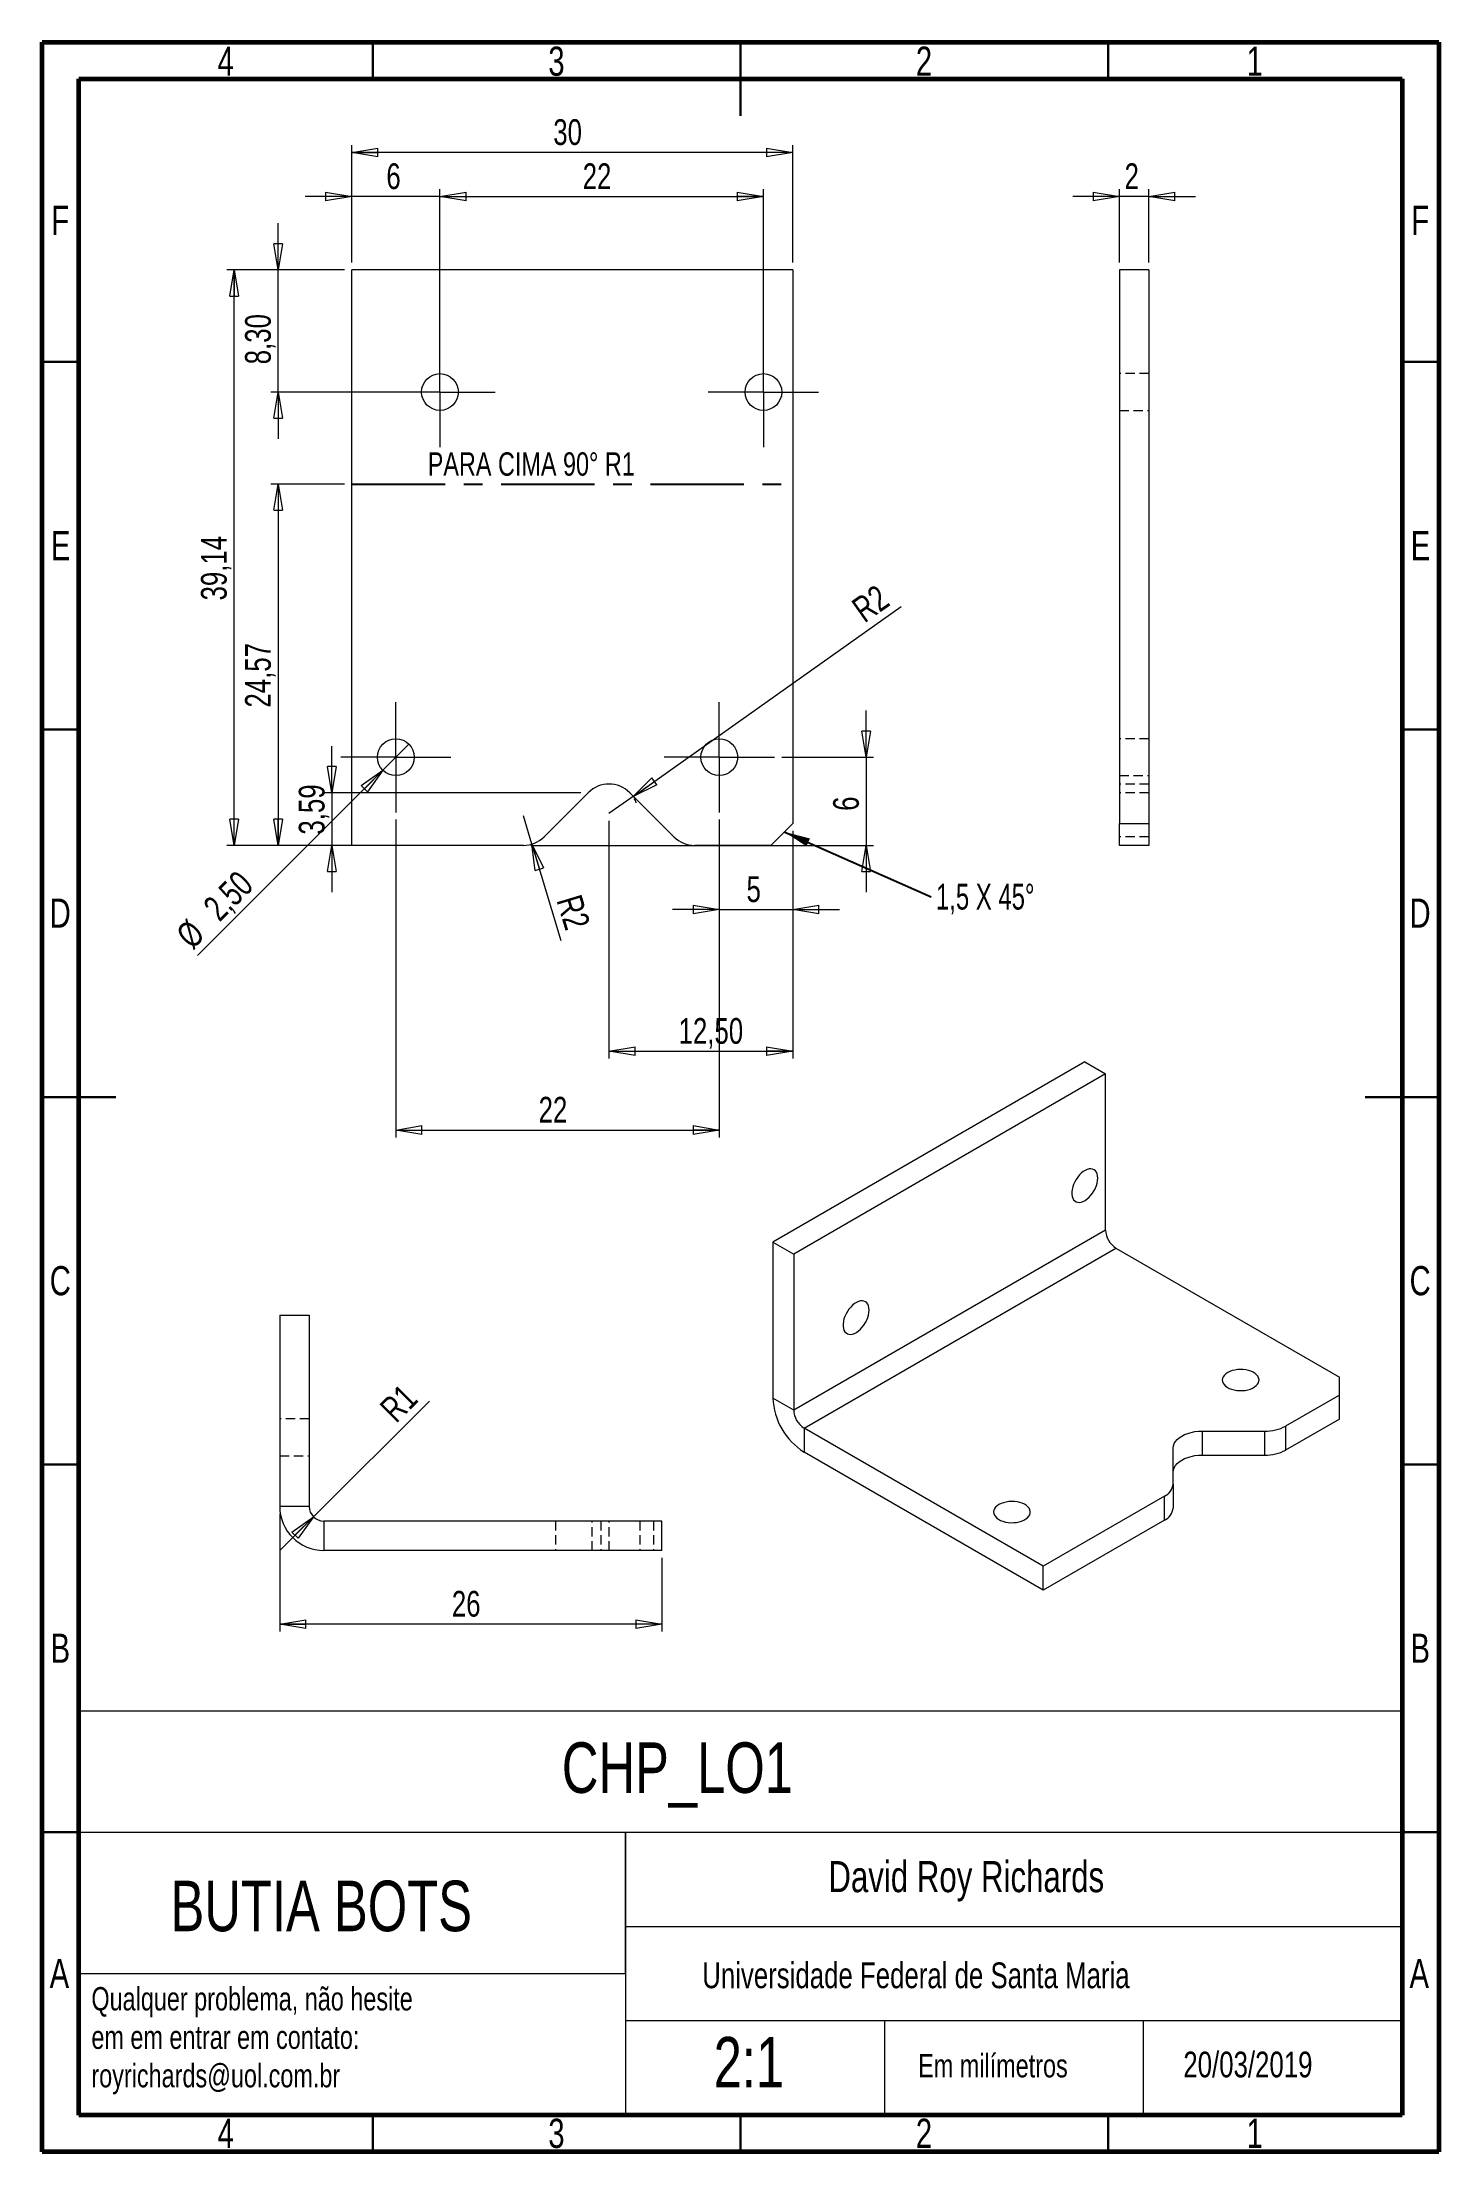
# Model space of a CAD drawing. Header units: millimetres. Extents: x 15 to 205, y 5 to 292.
import ezdxf

# ---------------------------------------------------------------- set-up
doc = ezdxf.new("R2010")
doc.units = ezdxf.units.MM
doc.linetypes.add('CENTERX2', pattern=[20.32, 12.7, -2.54, 2.54, -2.54])
doc.linetypes.add('HIDDEN', pattern=[1.905, 1.27, -0.635])
doc.styles.add('SLDTEXTSTYLE0', font='TXT', dxfattribs={"width": 0.75})
doc.styles.add('SLDTEXTSTYLE1', font='TXT', dxfattribs={"width": 0.694444})
doc.dimstyles.new('SLDDIMSTYLE0', dxfattribs={"dimtxt": 3.5, "dimasz": 3.556, "dimexe": 0, "dimexo": 0.0625, "dimgap": 0.875, "dimtad": 1, "dimlfac": 0.5, "dimrnd": 1e-09, "dimzin": 12, "dimdsep": 46, "dimtxsty": 'SLDTEXTSTYLE0', "dimblk1": 'CLOSED', "dimblk2": 'CLOSED', "dimsah": 1, "dimcen": 0.09, "dimadec": 0, "dimazin": 3, "dimtfac": 1, "dimtofl": 0, "dimtmove": 0, "dimatfit": 3, "dimldrblk": 'CLOSED', "dimfxl": 0, "dimfrac": 2, "dimtolj": 1, "dimtzin": 12, "dimarcsym": 0})
doc.dimstyles.new('SLDDIMSTYLE1', dxfattribs={"dimtxt": 3.5, "dimasz": 3.556, "dimexe": 0, "dimexo": 0.0625, "dimgap": 0.875, "dimtad": 1, "dimlfac": 0.5, "dimrnd": 1e-09, "dimzin": 12, "dimdsep": 46, "dimtxsty": 'SLDTEXTSTYLE0', "dimblk1": 'CLOSED', "dimblk2": 'CLOSED', "dimsah": 1, "dimcen": 0.09, "dimadec": 0, "dimazin": 3, "dimtfac": 1, "dimtmove": 0, "dimatfit": 0, "dimldrblk": 'CLOSED', "dimfxl": 0, "dimfrac": 2, "dimtolj": 1, "dimtzin": 12, "dimarcsym": 0})
doc.dimstyles.new('SLDDIMSTYLE2', dxfattribs={"dimtxt": 3.5, "dimasz": 3.556, "dimexe": 0, "dimexo": 0.0625, "dimgap": 0.875, "dimtad": 1, "dimlfac": 0.5, "dimrnd": 1e-09, "dimzin": 12, "dimdsep": 46, "dimtxsty": 'SLDTEXTSTYLE0', "dimblk1": 'NONE', "dimblk2": 'CLOSED', "dimsah": 1, "dimcen": 0, "dimadec": 0, "dimazin": 3, "dimtfac": 1, "dimtmove": 0, "dimatfit": 3, "dimldrblk": 'NONE', "dimfxl": 0, "dimfrac": 2, "dimtolj": 1, "dimtzin": 12, "dimarcsym": 0})
doc.dimstyles.new('SLDDIMSTYLE3', dxfattribs={"dimtxt": 3.5, "dimasz": 3.556, "dimexe": 0, "dimexo": 0.0625, "dimgap": 0.875, "dimtad": 1, "dimlfac": 0.5, "dimrnd": 1e-09, "dimzin": 12, "dimdsep": 46, "dimtxsty": 'SLDTEXTSTYLE0', "dimblk1": 'CLOSED', "dimblk2": 'CLOSED', "dimsah": 1, "dimcen": 0, "dimadec": 0, "dimazin": 3, "dimtfac": 1, "dimtofl": 0, "dimtmove": 0, "dimatfit": 3, "dimldrblk": 'CLOSED', "dimfxl": 0, "dimfrac": 2, "dimtolj": 1, "dimtzin": 12, "dimarcsym": 0})
doc.dimstyles.new('SLDDIMSTYLE4', dxfattribs={"dimtxt": 0.18, "dimasz": 3.556, "dimexe": 0, "dimexo": 0.0625, "dimgap": 0, "dimtad": 0, "dimtih": 1, "dimtoh": 1, "dimdec": 0, "dimrnd": 1e-09, "dimzin": 0, "dimdsep": 46, "dimtxsty": 'Standard', "dimsah": 1, "dimcen": 0.09, "dimadec": 0, "dimazin": 0, "dimtfac": 3.556, "dimtdec": 0, "dimtofl": 0, "dimtmove": 0, "dimatfit": 3, "dimfxl": 0, "dimfrac": 2, "dimtolj": 1, "dimtzin": 0, "dimarcsym": 0})
doc.dimstyles.new('SLDDIMSTYLE5', dxfattribs={"dimtxt": 3.5, "dimasz": 3.556, "dimexe": 0, "dimexo": 0.0625, "dimgap": 0.875, "dimtad": 1, "dimlfac": 0.5, "dimrnd": 1e-09, "dimzin": 12, "dimdsep": 46, "dimtxsty": 'SLDTEXTSTYLE0', "dimblk1": 'CLOSED', "dimblk2": 'CLOSED', "dimsah": 1, "dimcen": 0, "dimadec": 0, "dimazin": 3, "dimtfac": 1, "dimtofl": 0, "dimtmove": 1, "dimatfit": 3, "dimldrblk": 'CLOSED', "dimfxl": 0, "dimfrac": 2, "dimtolj": 1, "dimtzin": 12, "dimarcsym": 0})

# ---------------------------------------------------------------- blocks, each defined once
blk = doc.blocks.new('SW_NOTE_0')
at = {"color": 0, "linetype": 'Continuous', "lineweight": 0, "char_height": 3.175, "attachment_point": 1, "style": 'SLDTEXTSTYLE0'}
for s, insert in [('Qualquer problema, não hesite', (0, 4.09)), ('em em entrar em contato:', (0, -1.14)), ('royrichards@uol.com.br', (0, -6.37))]:
    blk.add_mtext(s, dxfattribs=dict(at, insert=insert))
blk = doc.blocks.new('_CLOSED')
at = {"color": 0, "linetype": 'ByBlock', "lineweight": -2}
for p, q in [((-1, 0.166667), (0, 0)), ((-1, 0.166667), (-1, -0.166667)), ((0, 0), (-1, -0.166667)), ((0, 0), (-1, 0))]:
    blk.add_line(p, q, dxfattribs=at)
blk = doc.blocks.new('_D')
at = {"color": 7, "linetype": 'Continuous', "lineweight": 0}
for p, q in [((57.11, 262.01), (57.11, 278.01)), ((117.11, 277.01), (57.11, 277.01)), ((117.11, 262.01), (117.11, 278.01))]:
    blk.add_line(p, q, dxfattribs=at)
at = {"color": 7, "linetype": 'Continuous', "lineweight": 0, "xscale": 3.556, "yscale": 3.556, "rotation": 180.0000000000004}
blk.add_blockref('_CLOSED', (57.11, 277.01, 3), dxfattribs=at)
at = {"color": 7, "linetype": 'Continuous', "lineweight": 0, "xscale": 3.556, "yscale": 3.556}
blk.add_blockref('_CLOSED', (117.11, 277.01, 3), dxfattribs=at)
at = {"color": 7, "linetype": 'Continuous', "lineweight": 0, "insert": (84.53, 281.52), "char_height": 3.5, "attachment_point": 1, "style": 'SLDTEXTSTYLE0'}
blk.add_mtext('30', dxfattribs=at)
blk = doc.blocks.new('_D_1')
at = {"color": 7, "linetype": 'Continuous', "lineweight": 0}
for p, q in [((57.11, 271.01), (50.76, 271.01)), ((57.11, 262.01), (57.11, 272.01)), ((69.11, 271.01), (57.11, 271.01)), ((69.11, 245.41), (69.11, 272.01)), ((69.11, 271.01), (75.46, 271.01))]:
    blk.add_line(p, q, dxfattribs=at)
at = {"color": 7, "linetype": 'Continuous', "lineweight": 0, "xscale": 3.556, "yscale": 3.556}
blk.add_blockref('_CLOSED', (57.11, 271.01, 3), dxfattribs=at)
at = {"color": 7, "linetype": 'Continuous', "lineweight": 0, "xscale": 3.556, "yscale": 3.556, "rotation": 180.0000000000004}
blk.add_blockref('_CLOSED', (69.11, 271.01, 3), dxfattribs=at)
at = {"color": 7, "linetype": 'Continuous', "lineweight": 0, "insert": (61.82, 275.52), "char_height": 3.5, "attachment_point": 1, "style": 'SLDTEXTSTYLE0'}
blk.add_mtext('6', dxfattribs=at)
blk = doc.blocks.new('_D_2')
at = {"color": 7, "linetype": 'Continuous', "lineweight": 0}
for p, q in [((69.11, 245.41), (69.11, 272.01)), ((69.11, 271.01), (113.11, 271.01)), ((113.11, 245.41), (113.11, 272.01))]:
    blk.add_line(p, q, dxfattribs=at)
at = {"color": 7, "linetype": 'Continuous', "lineweight": 0, "xscale": 3.556, "yscale": 3.556, "rotation": 180.0000000000004}
blk.add_blockref('_CLOSED', (69.11, 271.01, 3), dxfattribs=at)
at = {"color": 7, "linetype": 'Continuous', "lineweight": 0, "xscale": 3.556, "yscale": 3.556}
blk.add_blockref('_CLOSED', (113.11, 271.01, 3), dxfattribs=at)
at = {"color": 7, "linetype": 'Continuous', "lineweight": 0, "insert": (88.53, 275.52), "char_height": 3.5, "attachment_point": 1, "style": 'SLDTEXTSTYLE0'}
blk.add_mtext('22', dxfattribs=at)
blk = doc.blocks.new('_D_3')
at = {"color": 7, "linetype": 'Continuous', "lineweight": 0}
for p, q in [((47.11, 261.01), (47.11, 267.36)), ((56.11, 261.01), (46.11, 261.01)), ((47.11, 244.41), (47.11, 261.01)), ((68.11, 244.41), (46.11, 244.41)), ((47.11, 244.41), (47.11, 238.06))]:
    blk.add_line(p, q, dxfattribs=at)
at = {"color": 7, "linetype": 'Continuous', "lineweight": 0, "xscale": 3.556, "yscale": 3.556}
for p, rotation in [((47.11, 261.01, 3), 270.0000000000004), ((47.11, 244.41, 3), 90.0000000000004)]:
    blk.add_blockref('_CLOSED', p, dxfattribs=dict(at, rotation=rotation))
at = {"color": 7, "linetype": 'Continuous', "lineweight": 0, "insert": (42.6, 248.18), "char_height": 3.5, "attachment_point": 1, "rotation": 90, "style": 'SLDTEXTSTYLE0'}
blk.add_mtext('8,30', dxfattribs=at)
blk = doc.blocks.new('_D_4')
at = {"color": 7, "linetype": 'Continuous', "lineweight": 0}
for p, q in [((56.11, 261.01), (40.11, 261.01)), ((41.11, 182.73), (41.11, 261.01)), ((56.11, 182.73), (40.11, 182.73))]:
    blk.add_line(p, q, dxfattribs=at)
at = {"color": 7, "linetype": 'Continuous', "lineweight": 0, "xscale": 3.556, "yscale": 3.556}
for p, rotation in [((41.11, 261.01, 3), 90.0000000000004), ((41.11, 182.73, 3), 270.0000000000004)]:
    blk.add_blockref('_CLOSED', p, dxfattribs=dict(at, rotation=rotation))
at = {"color": 7, "linetype": 'Continuous', "lineweight": 0, "insert": (36.6, 216.05), "char_height": 3.5, "attachment_point": 1, "rotation": 90, "style": 'SLDTEXTSTYLE0'}
blk.add_mtext('39,14', dxfattribs=at)
blk = doc.blocks.new('_D_5')
at = {"color": 7, "linetype": 'Continuous', "lineweight": 0}
for p, q in [((56.11, 231.87), (46.11, 231.87)), ((47.11, 231.87), (47.11, 182.73)), ((56.11, 182.73), (46.11, 182.73))]:
    blk.add_line(p, q, dxfattribs=at)
at = {"color": 7, "linetype": 'Continuous', "lineweight": 0, "xscale": 3.556, "yscale": 3.556}
for p, rotation in [((47.11, 231.87, 3), 90.0000000000004), ((47.11, 182.73, 3), 270.0000000000004)]:
    blk.add_blockref('_CLOSED', p, dxfattribs=dict(at, rotation=rotation))
at = {"color": 7, "linetype": 'Continuous', "lineweight": 0, "insert": (42.6, 201.48), "char_height": 3.5, "attachment_point": 1, "rotation": 90, "style": 'SLDTEXTSTYLE0'}
blk.add_mtext('24,57', dxfattribs=at)
blk = doc.blocks.new('_D_6')
at = {"color": 7, "linetype": 'Continuous', "lineweight": 0}
for q in [(64.88, 196.49), (36.14, 167.75)]:
    blk.add_line((61.35, 192.96), q, dxfattribs=at)
at = {"color": 7, "linetype": 'Continuous', "lineweight": 0, "xscale": 3.556, "yscale": 3.556, "rotation": 45.00000000000046}
blk.add_blockref('_CLOSED', (61.35, 192.96, 3), dxfattribs=at)
at = {"color": 7, "linetype": 'Continuous', "lineweight": 0, "char_height": 3.5, "attachment_point": 1, "rotation": 45, "style": 'SLDTEXTSTYLE0'}
for s, insert in [('2,50', (36.65, 174.7)), ('%%c', (32.95, 170.93))]:
    blk.add_mtext(s, dxfattribs=dict(at, insert=insert))
blk = doc.blocks.new('_NONE')
blk = doc.blocks.new('_D_7')
at = {"color": 7, "linetype": 'Continuous', "lineweight": 0}
for p, q in [((63.11, 186.23), (63.11, 143.01)), ((107.11, 186.23), (107.11, 143.01)), ((63.11, 144.01), (107.11, 144.01))]:
    blk.add_line(p, q, dxfattribs=at)
at = {"color": 7, "linetype": 'Continuous', "lineweight": 0, "xscale": 3.556, "yscale": 3.556, "rotation": 180.0000000000004}
blk.add_blockref('_CLOSED', (63.11, 144.01, 3), dxfattribs=at)
at = {"color": 7, "linetype": 'Continuous', "lineweight": 0, "xscale": 3.556, "yscale": 3.556}
blk.add_blockref('_CLOSED', (107.11, 144.01, 3), dxfattribs=at)
at = {"color": 7, "linetype": 'Continuous', "lineweight": 0, "insert": (82.53, 148.52), "char_height": 3.5, "attachment_point": 1, "style": 'SLDTEXTSTYLE0'}
blk.add_mtext('22', dxfattribs=at)
blk = doc.blocks.new('_D_8')
at = {"color": 7, "linetype": 'Continuous', "lineweight": 0}
for p, q in [((127.11, 194.73), (127.11, 201.08)), ((115.61, 194.73), (128.11, 194.73)), ((127.11, 194.73), (127.11, 182.73)), ((81.46, 182.73), (128.11, 182.73)), ((127.11, 182.73), (127.11, 176.38))]:
    blk.add_line(p, q, dxfattribs=at)
at = {"color": 7, "linetype": 'Continuous', "lineweight": 0, "xscale": 3.556, "yscale": 3.556}
for p, rotation in [((127.11, 194.73, 3), 270.0000000000004), ((127.11, 182.73, 3), 90.0000000000004)]:
    blk.add_blockref('_CLOSED', p, dxfattribs=dict(at, rotation=rotation))
at = {"color": 7, "linetype": 'Continuous', "lineweight": 0, "insert": (122.6, 187.43), "char_height": 3.5, "attachment_point": 1, "rotation": 90, "style": 'SLDTEXTSTYLE0'}
blk.add_mtext('6', dxfattribs=at)
blk = doc.blocks.new('_D_9')
at = {"color": 7, "linetype": 'Continuous', "lineweight": 0}
for p, q in [((107.11, 186.23), (107.11, 173.01)), ((117.11, 184.73), (117.11, 173.01)), ((107.11, 174.01), (100.76, 174.01)), ((107.11, 174.01), (117.11, 174.01)), ((117.11, 174.01), (123.46, 174.01))]:
    blk.add_line(p, q, dxfattribs=at)
at = {"color": 7, "linetype": 'Continuous', "lineweight": 0, "xscale": 3.556, "yscale": 3.556}
blk.add_blockref('_CLOSED', (107.11, 174.01, 3), dxfattribs=at)
at = {"color": 7, "linetype": 'Continuous', "lineweight": 0, "xscale": 3.556, "yscale": 3.556, "rotation": 180.0000000000004}
blk.add_blockref('_CLOSED', (117.11, 174.01, 3), dxfattribs=at)
at = {"color": 7, "linetype": 'Continuous', "lineweight": 0, "insert": (110.82, 178.52), "char_height": 3.5, "attachment_point": 1, "style": 'SLDTEXTSTYLE0'}
blk.add_mtext('5', dxfattribs=at)
blk = doc.blocks.new('_D_10')
at = {"color": 7, "linetype": 'Continuous', "lineweight": 0}
for p, q in [((92.11, 186.07), (92.11, 153.73)), ((117.11, 184.73), (117.11, 153.73)), ((92.11, 154.73), (117.11, 154.73))]:
    blk.add_line(p, q, dxfattribs=at)
at = {"color": 7, "linetype": 'Continuous', "lineweight": 0, "xscale": 3.556, "yscale": 3.556, "rotation": 180.0000000000004}
blk.add_blockref('_CLOSED', (92.11, 154.73, 3), dxfattribs=at)
at = {"color": 7, "linetype": 'Continuous', "lineweight": 0, "xscale": 3.556, "yscale": 3.556}
blk.add_blockref('_CLOSED', (117.11, 154.73, 3), dxfattribs=at)
at = {"color": 7, "linetype": 'Continuous', "lineweight": 0, "insert": (101.58, 159.24), "char_height": 3.5, "attachment_point": 1, "style": 'SLDTEXTSTYLE0'}
blk.add_mtext('12,50', dxfattribs=at)
blk = doc.blocks.new('_D_11')
at = {"color": 7, "linetype": 'Continuous', "lineweight": 0}
for q in [(131.87, 215.21), (92.11, 187.07)]:
    blk.add_line((95.38, 189.38), q, dxfattribs=at)
blk.add_arc((92.11, 187.07), 4, 21.2608, 30.9638, dxfattribs=at)
at = {"color": 7, "linetype": 'Continuous', "lineweight": 0, "xscale": 3.556, "yscale": 3.556, "rotation": 215.2970474888257}
blk.add_blockref('_CLOSED', (95.38, 189.38, 3), dxfattribs=at)
at = {"color": 7, "linetype": 'Continuous', "lineweight": 0, "insert": (124.84, 215.76), "char_height": 3.5, "attachment_point": 1, "rotation": 35.297, "style": 'SLDTEXTSTYLE0'}
blk.add_mtext('R2', dxfattribs=at)
blk = doc.blocks.new('_D_12')
at = {"color": 7, "linetype": 'Continuous', "lineweight": 0}
for p, q in [((54.42, 189.9), (54.42, 196.25)), ((88.29, 189.9), (53.42, 189.9)), ((54.42, 189.9), (54.42, 182.73)), ((79.46, 182.73), (53.42, 182.73)), ((54.42, 182.73), (54.42, 176.38))]:
    blk.add_line(p, q, dxfattribs=at)
at = {"color": 7, "linetype": 'Continuous', "lineweight": 0, "xscale": 3.556, "yscale": 3.556}
for p, rotation in [((54.42, 189.9, 3), 270.0000000000004), ((54.42, 182.73, 3), 90.0000000000004)]:
    blk.add_blockref('_CLOSED', p, dxfattribs=dict(at, rotation=rotation))
at = {"color": 7, "linetype": 'Continuous', "lineweight": 0, "insert": (49.91, 184.2), "char_height": 3.5, "attachment_point": 1, "rotation": 90, "style": 'SLDTEXTSTYLE0'}
blk.add_mtext('3,59', dxfattribs=at)
blk = doc.blocks.new('_D_13')
at = {"color": 7, "linetype": 'Continuous', "lineweight": 0}
for q in [(80.46, 186.73), (85.58, 169.8)]:
    blk.add_line((81.62, 182.9), q, dxfattribs=at)
at = {"color": 7, "linetype": 'Continuous', "lineweight": 0, "xscale": 3.556, "yscale": 3.556, "rotation": 106.8427979987145}
blk.add_blockref('_CLOSED', (81.62, 182.9, 3), dxfattribs=at)
at = {"color": 7, "linetype": 'Continuous', "lineweight": 0, "insert": (88.29, 176.28), "char_height": 3.5, "attachment_point": 1, "rotation": 286.8428, "style": 'SLDTEXTSTYLE0'}
blk.add_mtext('R2', dxfattribs=at)
blk = doc.blocks.new('SW_NOTE_1')
at = {"color": 0, "linetype": 'Continuous', "lineweight": 0, "insert": (0.65, 1.75), "char_height": 3.5, "attachment_point": 1, "style": 'SLDTEXTSTYLE1'}
blk.add_mtext('1,5 X 45°', dxfattribs=at)
blk = doc.blocks.new('SW_CENTERMARKSYMBOL_0')
at = {"color": 0, "linetype": 'Continuous', "lineweight": 0}
for p, q in [((0, 5), (0, 7.5)), ((0, 0), (0, 5)), ((-5, 0), (-7.5, 0)), ((0, 0), (-5, 0)), ((0, 0), (0, -5)), ((0, 0), (5, 0)), ((5, 0), (7.5, 0)), ((0, -5), (0, -7.5))]:
    blk.add_line(p, q, dxfattribs=at)
blk = doc.blocks.new('SW_CENTERMARKSYMBOL_1')
at = {"color": 0, "linetype": 'Continuous', "lineweight": 0}
for p, q in [((0, 5), (0, 7.5)), ((0, 0), (0, 5)), ((-5, 0), (-7.5, 0)), ((0, 0), (-5, 0)), ((0, 0), (0, -5)), ((0, 0), (5, 0)), ((5, 0), (7.5, 0)), ((0, -5), (0, -7.5))]:
    blk.add_line(p, q, dxfattribs=at)
blk = doc.blocks.new('SW_CENTERMARKSYMBOL_2')
at = {"color": 0, "linetype": 'Continuous', "lineweight": 0}
for p, q in [((0, 5), (0, 7.5)), ((0, 0), (0, 5)), ((-5, 0), (-7.5, 0)), ((0, 0), (-5, 0)), ((0, 0), (0, -5)), ((0, 0), (5, 0)), ((5, 0), (7.5, 0)), ((0, -5), (0, -7.5))]:
    blk.add_line(p, q, dxfattribs=at)
blk = doc.blocks.new('SW_CENTERMARKSYMBOL_3')
at = {"color": 0, "linetype": 'Continuous', "lineweight": 0}
for p, q in [((0, 5), (0, 7.5)), ((0, 0), (0, 5)), ((-5, 0), (-7.5, 0)), ((0, 0), (-5, 0)), ((0, 0), (0, -5)), ((0, 0), (5, 0)), ((5, 0), (7.5, 0)), ((0, -5), (0, -7.5))]:
    blk.add_line(p, q, dxfattribs=at)
blk = doc.blocks.new('SW_CENTERMARKSYMBOL_4')
at = {"color": 0, "linetype": 'Continuous', "lineweight": 0}
for p, q in [((0, 5), (0, 7.5)), ((0, 0), (0, 5)), ((-5, 0), (-7.5, 0)), ((0, 0), (-5, 0)), ((0, 0), (0, -5)), ((0, 0), (5, 0)), ((5, 0), (7.5, 0)), ((0, -5), (0, -7.5))]:
    blk.add_line(p, q, dxfattribs=at)
blk = doc.blocks.new('SW_CENTERMARKSYMBOL_5')
at = {"color": 0, "linetype": 'Continuous', "lineweight": 0}
for p, q in [((0, 5), (0, 7.5)), ((0, 0), (0, 5)), ((-5, 0), (-7.5, 0)), ((0, 0), (-5, 0)), ((0, 0), (0, -5)), ((0, 0), (5, 0)), ((5, 0), (7.5, 0)), ((0, -5), (0, -7.5))]:
    blk.add_line(p, q, dxfattribs=at)
blk = doc.blocks.new('SW_CENTERMARKSYMBOL_6')
at = {"color": 0, "linetype": 'Continuous', "lineweight": 0}
for p, q in [((0, 5), (0, 7.5)), ((0, 0), (0, 5)), ((-5, 0), (-7.5, 0)), ((0, 0), (-5, 0)), ((0, 0), (0, -5)), ((0, 0), (5, 0)), ((5, 0), (7.5, 0)), ((0, -5), (0, -7.5))]:
    blk.add_line(p, q, dxfattribs=at)
blk = doc.blocks.new('SW_CENTERMARKSYMBOL_7')
at = {"color": 0, "linetype": 'Continuous', "lineweight": 0}
for p, q in [((0, 5), (0, 7.5)), ((0, 0), (0, 5)), ((-5, 0), (-7.5, 0)), ((0, 0), (-5, 0)), ((0, 0), (0, -5)), ((0, 0), (5, 0)), ((5, 0), (7.5, 0)), ((0, -5), (0, -7.5))]:
    blk.add_line(p, q, dxfattribs=at)
blk = doc.blocks.new('_D_14')
at = {"color": 7, "linetype": 'Continuous', "lineweight": 0}
for p, q in [((161.54, 271.01), (155.19, 271.01)), ((161.54, 262.01), (161.54, 272.01)), ((165.54, 271.01), (161.54, 271.01)), ((165.54, 262.01), (165.54, 272.01)), ((165.54, 271.01), (171.89, 271.01))]:
    blk.add_line(p, q, dxfattribs=at)
at = {"color": 7, "linetype": 'Continuous', "lineweight": 0, "xscale": 3.556, "yscale": 3.556}
blk.add_blockref('_CLOSED', (161.54, 271.01), dxfattribs=at)
at = {"color": 7, "linetype": 'Continuous', "lineweight": 0, "xscale": 3.556, "yscale": 3.556, "rotation": 180.0000000000004}
blk.add_blockref('_CLOSED', (165.54, 271.01), dxfattribs=at)
at = {"color": 7, "linetype": 'Continuous', "lineweight": 0, "insert": (162.25, 275.52), "char_height": 3.5, "attachment_point": 1, "style": 'SLDTEXTSTYLE0'}
blk.add_mtext('2', dxfattribs=at)
blk = doc.blocks.new('_D_15')
at = {"color": 7, "linetype": 'Continuous', "lineweight": 0}
for q in [(67.69, 107.13), (47.41, 86.9)]:
    blk.add_line((51.91, 91.39), q, dxfattribs=at)
at = {"color": 7, "linetype": 'Continuous', "lineweight": 0, "xscale": 3.556, "yscale": 3.556, "rotation": 44.91459575576885}
blk.add_blockref('_CLOSED', (51.91, 91.39), dxfattribs=at)
at = {"color": 7, "linetype": 'Continuous', "lineweight": 0, "insert": (60.67, 106.49), "char_height": 3.5, "attachment_point": 1, "rotation": 45, "style": 'SLDTEXTSTYLE0'}
blk.add_mtext('R1', dxfattribs=at)
blk = doc.blocks.new('_D_16')
at = {"color": 7, "linetype": 'Continuous', "lineweight": 0}
for p, q in [((47.32, 91.8), (47.32, 75.8)), ((99.32, 85.8), (99.32, 75.8)), ((99.32, 76.8), (47.32, 76.8))]:
    blk.add_line(p, q, dxfattribs=at)
at = {"color": 7, "linetype": 'Continuous', "lineweight": 0, "xscale": 3.556, "yscale": 3.556, "rotation": 180.0000000000004}
blk.add_blockref('_CLOSED', (47.32, 76.8), dxfattribs=at)
at = {"color": 7, "linetype": 'Continuous', "lineweight": 0, "xscale": 3.556, "yscale": 3.556}
blk.add_blockref('_CLOSED', (99.32, 76.8), dxfattribs=at)
at = {"color": 7, "linetype": 'Continuous', "lineweight": 0, "insert": (70.73, 81.31), "char_height": 3.5, "attachment_point": 1, "style": 'SLDTEXTSTYLE0'}
blk.add_mtext('26', dxfattribs=at)

msp = doc.modelspace()

# ---------------------------------------------------------------- linework, layer by layer
at = {"color": 7, "linetype": 'Continuous', "lineweight": 60}
for p, q in [((15, 5), (15, 292)), ((15, 292), (205, 292)), ((205, 292), (205, 5)), ((20, 10), (20, 287)), ((20, 287), (200, 287)), ((200, 287), (200, 10)), ((200, 10), (20, 10)), ((205, 5), (15, 5))]:
    msp.add_line(p, q, dxfattribs=at)
at = {"color": 7, "linetype": 'Continuous', "lineweight": 30}
for p, q in [((60, 287), (60, 292)), ((110, 292), (110, 282)), ((110, 287), (110, 292)), ((160, 287), (160, 292)), ((20, 248.5), (15, 248.5)), ((200, 248.5), (205, 248.5)), ((20, 198.5), (15, 198.5)), ((200, 198.5), (205, 198.5)), ((15, 148.5), (25, 148.5)), ((20, 148.5), (15, 148.5)), ((205, 148.5), (195, 148.5)), ((200, 148.5), (205, 148.5)), ((20, 98.5), (15, 98.5)), ((200, 98.5), (205, 98.5)), ((20, 48.5), (15, 48.5)), ((200, 48.5), (205, 48.5)), ((60, 10), (60, 5)), ((110, 10), (110, 5)), ((160, 10), (160, 5))]:
    msp.add_line(p, q, dxfattribs=at)
at = {"color": 7, "linetype": 'Continuous', "lineweight": 15}
for p, q in [((57.115, 182.725), (57.115, 261.009)), ((117.115, 261.009), (57.115, 261.009)), ((117.115, 261.009), (117.115, 185.725)), ((161.54, 261.009), (161.54, 185.725)), ((165.54, 261.009), (161.54, 261.009)), ((165.54, 261.009), (165.54, 185.725)), ((89.286, 189.897), (83.286, 183.897)), ((100.943, 183.897), (94.943, 189.897)), ((114.115, 182.725), (117.115, 185.725)), ((161.54, 185.725), (165.54, 185.725)), ((161.54, 182.725), (161.54, 185.725)), ((165.54, 185.725), (165.54, 182.725)), ((80.458, 182.725), (57.115, 182.725)), ((114.115, 182.725), (103.772, 182.725)), ((165.54, 182.725), (161.54, 182.725)), ((156.831, 153.263), (114.405, 128.771)), ((156.831, 153.263), (159.66, 151.631)), ((159.66, 151.631), (117.233, 127.138)), ((159.66, 130.401), (159.66, 151.631)), ((159.66, 130.401), (117.233, 105.908)), ((114.405, 128.771), (117.233, 127.138)), ((114.405, 128.771), (114.405, 107.541)), ((117.233, 127.138), (117.233, 105.908)), ((118.648, 103.459), (161.074, 127.951)), ((161.074, 127.951), (191.48, 110.398)), ((47.32, 118.803), (47.32, 92.803)), ((47.32, 118.803), (51.32, 118.803)), ((51.32, 118.803), (51.32, 92.803)), ((191.48, 107.949), (191.48, 110.398)), ((117.233, 105.908), (114.405, 107.541)), ((191.48, 107.949), (184.166, 103.727)), ((191.48, 104.683), (191.48, 107.949)), ((151.174, 84.681), (118.648, 103.459)), ((118.648, 103.459), (118.648, 100.193)), ((191.48, 104.683), (184.166, 100.461)), ((184.166, 103.727), (184.166, 100.461)), ((168.852, 95.843), (168.852, 100.742)), ((172.852, 103.051), (181.337, 103.051)), ((172.852, 99.784), (172.852, 103.051)), ((181.337, 99.784), (181.337, 103.051)), ((151.174, 81.415), (118.648, 100.193)), ((172.852, 99.784), (181.337, 99.784)), ((168.852, 95.843), (168.852, 92.577)), ((51.32, 92.803), (47.32, 92.803)), ((167.681, 94.21), (151.174, 84.681)), ((167.681, 90.944), (167.681, 94.21)), ((53.32, 90.803), (53.32, 86.803)), ((99.32, 90.803), (53.32, 90.803)), ((99.32, 86.803), (99.32, 90.803)), ((167.681, 90.944), (151.174, 81.415)), ((99.32, 86.803), (53.32, 86.803)), ((151.174, 81.415), (151.174, 84.681))]:
    msp.add_line(p, q, dxfattribs=at)
at = {"color": 7, "linetype": 'HIDDEN', "lineweight": 0}
for p, q in [((165.54, 246.909), (161.54, 246.909)), ((161.54, 241.909), (165.54, 241.909)), ((165.54, 197.225), (161.54, 197.225)), ((161.54, 192.225), (165.54, 192.225)), ((165.54, 191.069), (161.54, 191.069)), ((165.54, 189.897), (161.54, 189.897)), ((165.54, 183.897), (161.54, 183.897)), ((51.32, 104.703), (47.32, 104.703)), ((47.32, 99.703), (51.32, 99.703)), ((84.82, 90.803), (84.82, 86.803)), ((89.82, 86.803), (89.82, 90.803)), ((90.977, 90.803), (90.977, 86.803)), ((92.148, 86.803), (92.148, 90.803)), ((96.32, 90.803), (96.32, 86.803)), ((98.148, 90.803), (98.148, 86.803))]:
    msp.add_line(p, q, dxfattribs=at)
at = {"color": 7, "linetype": 'CENTERX2'}
msp.add_line((57.115, 231.867), (117.115, 231.867), dxfattribs=at)
at = {"color": 7, "linetype": 'Continuous', "lineweight": 0}
for p, q in [((20, 65), (200, 65)), ((20, 48.5), (200, 48.5)), ((94.374, 29.25), (94.374, 48.5)), ((94.374, 48.5), (94.374, 10)), ((200, 48.5), (200.442, 48.669)), ((94.374, 35.667), (200, 35.667)), ((200, 35.667), (200, 22.837)), ((20, 29.25), (94.374, 29.25)), ((200, 22.837), (94.374, 22.837)), ((129.584, 22.837), (129.584, 10)), ((164.794, 22.837), (164.794, 10))]:
    msp.add_line(p, q, dxfattribs=at)
at = {"color": 7, "linetype": 'Continuous', "lineweight": 15, "flags": 128}
for points in [[(158.599, 137.464), (158.578, 137.763), (158.517, 138.032), (158.416, 138.264), (158.277, 138.452), (158.105, 138.594), (157.903, 138.685), (157.676, 138.724), (157.429, 138.709), (157.168, 138.642), (156.899, 138.522), (156.629, 138.354), (156.363, 138.141), (156.108, 137.889), (155.87, 137.602), (155.655, 137.288), (155.468, 136.955), (155.312, 136.609), (155.192, 136.26), (155.11, 135.915), (155.069, 135.582), (155.069, 135.269), (155.11, 134.984), (155.192, 134.734), (155.312, 134.523), (155.468, 134.357), (155.655, 134.24), (155.87, 134.175), (156.108, 134.163), (156.363, 134.204), (156.629, 134.298), (156.899, 134.442), (157.168, 134.634), (157.429, 134.867), (157.676, 135.137), (157.903, 135.438), (158.105, 135.763), (158.277, 136.104), (158.416, 136.452), (158.517, 136.8), (158.578, 137.14), (158.599, 137.464)], [(127.486, 119.503), (127.466, 119.802), (127.404, 120.071), (127.303, 120.303), (127.165, 120.491), (126.992, 120.633), (126.79, 120.724), (126.563, 120.763), (126.316, 120.748), (126.055, 120.681), (125.786, 120.561), (125.516, 120.393), (125.25, 120.18), (124.995, 119.928), (124.758, 119.641), (124.542, 119.327), (124.355, 118.994), (124.199, 118.648), (124.079, 118.299), (123.997, 117.954), (123.956, 117.621), (123.956, 117.308), (123.997, 117.023), (124.079, 116.773), (124.199, 116.562), (124.355, 116.396), (124.542, 116.279), (124.758, 116.214), (124.995, 116.202), (125.25, 116.243), (125.516, 116.337), (125.786, 116.482), (126.055, 116.673), (126.316, 116.906), (126.563, 117.176), (126.79, 117.477), (126.992, 117.802), (127.165, 118.143), (127.303, 118.491), (127.404, 118.839), (127.466, 119.179), (127.486, 119.503)], [(176.277, 111.011), (176.028, 110.843), (175.826, 110.655), (175.676, 110.452), (175.582, 110.238), (175.545, 110.018), (175.567, 109.797), (175.647, 109.581), (175.783, 109.375), (175.973, 109.183), (176.21, 109.009), (176.491, 108.859), (176.808, 108.736), (177.155, 108.641), (177.522, 108.579), (177.901, 108.549), (178.284, 108.554), (178.661, 108.591), (179.023, 108.662), (179.363, 108.764), (179.672, 108.894), (179.942, 109.051), (180.169, 109.229), (180.345, 109.425), (180.467, 109.634), (180.533, 109.852), (180.54, 110.073), (180.489, 110.292), (180.381, 110.504), (180.218, 110.704), (180.003, 110.887), (179.743, 111.049), (179.443, 111.186), (179.111, 111.296), (178.753, 111.374), (178.379, 111.42), (177.997, 111.433), (177.616, 111.412), (177.245, 111.357), (176.893, 111.271), (176.567, 111.154), (176.277, 111.011)], [(168.852, 100.742), (168.886, 101.043), (168.988, 101.339), (169.157, 101.625), (169.388, 101.896), (169.679, 102.147), (170.024, 102.374), (170.417, 102.573), (170.852, 102.741), (171.321, 102.875), (171.817, 102.972), (172.33, 103.031), (172.852, 103.051)], [(168.852, 97.475), (168.886, 97.777), (168.988, 98.073), (169.157, 98.359), (169.388, 98.63), (169.679, 98.881), (170.024, 99.108), (170.417, 99.307), (170.852, 99.475), (171.321, 99.609), (171.817, 99.706), (172.33, 99.765), (172.852, 99.784)], [(145.164, 93.05), (144.915, 92.882), (144.713, 92.694), (144.563, 92.491), (144.469, 92.277), (144.432, 92.057), (144.454, 91.836), (144.534, 91.62), (144.671, 91.414), (144.86, 91.222), (145.098, 91.048), (145.378, 90.898), (145.696, 90.775), (146.042, 90.68), (146.409, 90.618), (146.788, 90.588), (147.171, 90.593), (147.548, 90.63), (147.911, 90.701), (148.25, 90.803), (148.559, 90.934), (148.83, 91.09), (149.056, 91.268), (149.232, 91.464), (149.355, 91.673), (149.42, 91.891), (149.428, 92.112), (149.377, 92.331), (149.268, 92.543), (149.105, 92.743), (148.891, 92.926), (148.631, 93.088), (148.331, 93.225), (147.998, 93.335), (147.64, 93.413), (147.266, 93.459), (146.884, 93.472), (146.503, 93.451), (146.132, 93.397), (145.78, 93.31), (145.455, 93.193), (145.164, 93.05)]]:
    msp.add_lwpolyline(points, dxfattribs=at)
at = {"color": 7, "linetype": 'Continuous', "lineweight": 15}
for centre in [(69.115, 244.409), (113.115, 244.409), (63.115, 194.725), (107.115, 194.725)]:
    msp.add_circle(centre, 2.5, dxfattribs=at)
for centre, radius, start, end in [((92.115, 187.069), 4, 45, 135), ((80.458, 186.725), 4, 270, 315), ((103.772, 186.725), 4, 225, 270), ((162.717, 130.533), 3.06, 182.4764, 237.5236), ((123.592, 107.946), 9.196, 182.52416, 237.47584), ((120.291, 106.041), 3.06, 182.4763, 237.5237), ((181.453, 108.821), 5.772, 268.8559, 298.04024), ((181.453, 105.555), 5.772, 268.8559, 298.04024), ((166.85, 96.043), 2.012, 294.37466, 354.3052), ((53.32, 92.803), 6, 180, 270), ((53.32, 92.803), 2, 180, 270), ((166.85, 92.777), 2.012, 294.37466, 354.3052)]:
    msp.add_arc(centre, radius, start, end, dxfattribs=at)

# ---------------------------------------------------------------- block references
at = {"color": 7, "linetype": 'Continuous', "lineweight": 0}
for name, p in [('SW_CENTERMARKSYMBOL_2', (69.115, 244.409)), ('SW_CENTERMARKSYMBOL_6', (69.115, 244.409)), ('SW_CENTERMARKSYMBOL_3', (113.115, 244.409)), ('SW_CENTERMARKSYMBOL_7', (113.115, 244.409)), ('SW_CENTERMARKSYMBOL_0', (63.115, 194.725)), ('SW_CENTERMARKSYMBOL_4', (63.115, 194.725)), ('SW_CENTERMARKSYMBOL_1', (107.115, 194.725)), ('SW_CENTERMARKSYMBOL_5', (107.115, 194.725)), ('SW_NOTE_1', (135.942, 175.75)), ('SW_NOTE_0', (21.693, 23.318))]:
    msp.add_blockref(name, p, dxfattribs=at)

# ---------------------------------------------------------------- texts
at = {"color": 7, "linetype": 'Continuous', "lineweight": 0, "style": 'SLDTEXTSTYLE0'}
for s, insert, char_height, attachment_point in [('4', (39.96, 291.401), 3.969, 2), ('3', (84.96, 291.401), 3.969, 2), ('2', (134.96, 291.401), 3.969, 2), ('1', (179.96, 291.401), 3.969, 2), ('F', (17.458, 269.747), 3.969, 2), ('F', (202.458, 269.747), 3.969, 2), ('PARA CIMA 90° R1', (67.451, 236.2), 3.175, 1), ('E', (17.508, 225.497), 3.969, 2), ('E', (202.508, 225.497), 3.969, 2), ('D', (17.453, 175.497), 3.969, 2), ('D', (202.453, 175.497), 3.969, 2), ('C', (17.459, 125.497), 3.969, 2), ('C', (202.459, 125.497), 3.969, 2), ('B', (17.471, 75.497), 3.969, 2), ('B', (202.471, 75.497), 3.969, 2), ('CHP_LO1', (85.69, 60.703), 6.8792, 1), ('David Roy Richards', (121.956, 44.556), 4.23333, 1), ('BUTIA BOTS', (52.963, 41.886), 6.8792, 2), ('A', (17.34, 31.247), 3.969, 2), ('Universidade Federal de Santa Maria', (104.789, 30.759), 3.5, 1), ('A', (202.34, 31.247), 3.969, 2), ('2:1', (106.349, 20.628), 6.8792, 1), ('Em milímetros', (134.173, 18.3), 3.175, 1), ('20/03/2019', (170.246, 18.628), 3.5, 1), ('4', (39.96, 9.497), 3.969, 2), ('3', (84.96, 9.497), 3.969, 2), ('2', (134.96, 9.497), 3.969, 2), ('1', (179.96, 9.497), 3.969, 2)]:
    msp.add_mtext(s, dxfattribs=dict(at, insert=insert, char_height=char_height, attachment_point=attachment_point))

# ---------------------------------------------------------------- dimensions: what is measured, and where the dimension line sits
at = {"color": 7, "linetype": 'Continuous', "lineweight": 0}
for base, p1, p2, dimstyle, picture, middle in [((57.115, 277.009), (117.115, 261.009), (57.115, 261.009), 'SLDDIMSTYLE0', '_D', (87.115, 277.009)), ((57.115, 271.009), (69.115, 244.409), (57.115, 261.009), 'SLDDIMSTYLE1', '_D_1', (63.115, 271.009)), ((113.115, 271.009), (69.115, 244.409), (113.115, 244.409), 'SLDDIMSTYLE0', '_D_2', (91.115, 271.009)), ((161.54, 271.009), (165.54, 261.009), (161.54, 261.009), 'SLDDIMSTYLE1', '_D_14', (163.54, 271.009)), ((107.115, 144.013), (63.115, 187.225), (107.115, 187.225), 'SLDDIMSTYLE0', '_D_7', (85.115, 144.013)), ((117.115, 154.725), (92.115, 187.069), (117.115, 185.725), 'SLDDIMSTYLE1', '_D_10', (107.403, 154.725)), ((117.115, 174.013), (107.115, 187.225), (117.115, 185.725), 'SLDDIMSTYLE1', '_D_9', (112.115, 174.013)), ((47.32, 76.803), (99.32, 86.803), (47.32, 92.803), 'SLDDIMSTYLE0', '_D_16', (73.32, 76.803))]:
    dim = msp.add_linear_dim(base=base, p1=p1, p2=p2, dimstyle=dimstyle, dxfattribs=at)
    dim.commit()
    dim.dimension.update_dxf_attribs({"geometry": picture, "text_midpoint": middle, "dimtype": 160})
for base, p1, p2, dimstyle, picture, middle in [((47.115, 261.009), (69.115, 244.409), (57.115, 261.009), 'SLDDIMSTYLE1', '_D_3', (47.115, 252.709)), ((41.115, 261.009), (57.115, 182.725), (57.115, 261.009), 'SLDDIMSTYLE0', '_D_4', (41.115, 221.867)), ((47.115, 182.725), (57.115, 231.867), (57.115, 182.725), 'SLDDIMSTYLE0', '_D_5', (47.115, 207.296)), ((127.115, 182.725), (114.615, 194.725), (80.458, 182.725), 'SLDDIMSTYLE1', '_D_8', (127.115, 188.725)), ((54.42, 182.725), (89.286, 189.897), (80.458, 182.725), 'SLDDIMSTYLE1', '_D_12', (54.42, 188.725))]:
    dim = msp.add_linear_dim(base=base, p1=p1, p2=p2, angle=90, dimstyle=dimstyle, dxfattribs=at)
    dim.commit()
    dim.dimension.update_dxf_attribs({"geometry": picture, "text_midpoint": middle, "dimtype": 160})
for center, mpoint, dimstyle, picture, middle in [((92.115, 187.069), (95.379, 189.38), 'SLDDIMSTYLE3', '_D_11', (129.727, 213.697)), ((80.458, 186.725), (81.617, 182.897), 'SLDDIMSTYLE3', '_D_13', (84.868, 172.159)), ((53.32, 92.803), (51.906, 91.388), 'SLDDIMSTYLE5', '_D_15', (65.906, 105.388))]:
    dim = msp.add_radius_dim(center=center, mpoint=mpoint, dimstyle=dimstyle, dxfattribs=at)
    dim.commit()
    dim.dimension.update_dxf_attribs({"geometry": picture, "text_midpoint": middle, "dimtype": 164})
dim = msp.add_diameter_dim_2p(p1=(64.883, 196.493), p2=(61.347, 192.958), dimstyle='SLDDIMSTYLE2', dxfattribs=at)
dim.commit()
dim.dimension.update_dxf_attribs({"geometry": '_D_6', "text_midpoint": (41.115, 172.725), "dimtype": 163})

# ---------------------------------------------------------------- leaders
msp.add_leader([(115.961, 184.571), (135.942, 175.75)], dimstyle='SLDDIMSTYLE4', dxfattribs=at)

doc.saveas('drawing.dxf')
